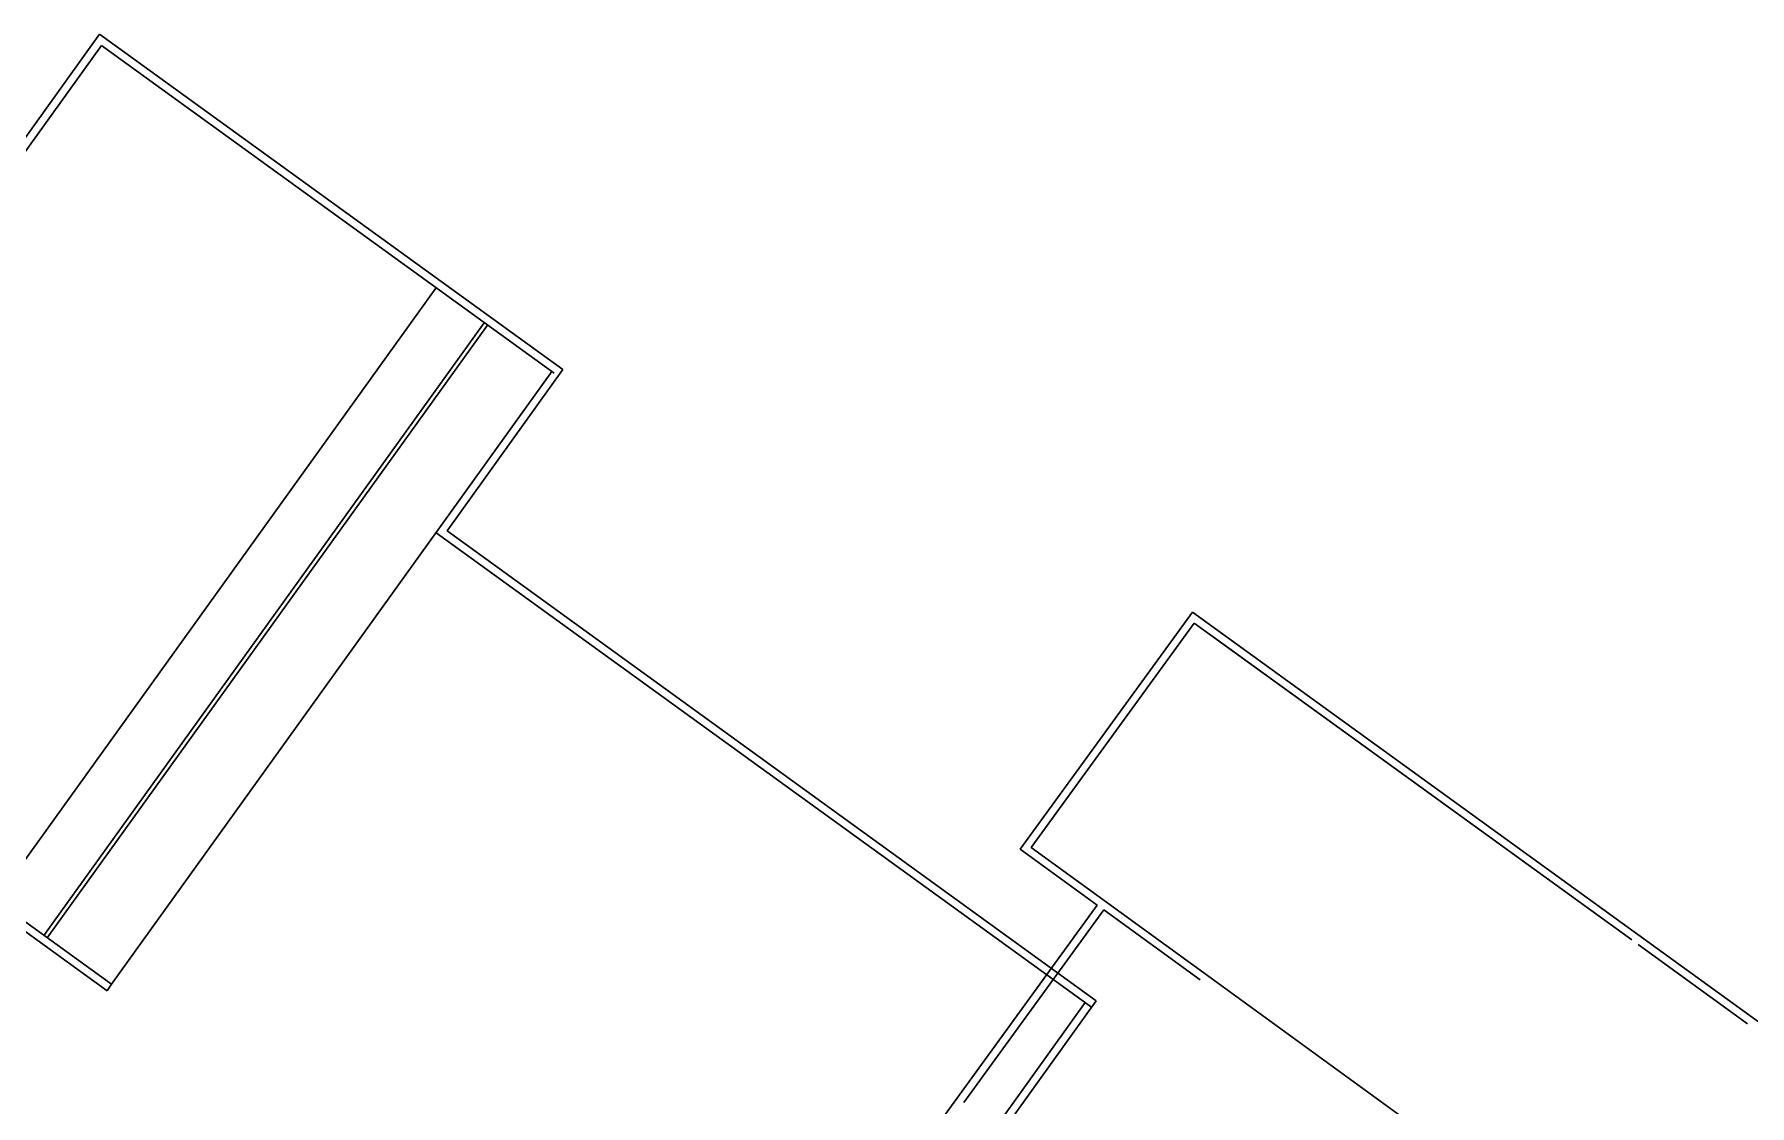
# Model space of a CAD drawing. Header units: metres. Extents: x 141303 to 146299, y 125960 to 127091.
# Drawn here: x 142131.28 to 142174.46, y 126638.89 to 126665.87 of the extents above; entities that cross this region are included whole.
import ezdxf

# ---------------------------------------------------------------- set-up
doc = ezdxf.new("R2010")
doc.units = ezdxf.units.M
doc.header["$MEASUREMENT"] = 0
doc.layers.add('NVMI_WALL', color=7, linetype='Continuous', lineweight=30)

msp = doc.modelspace()

# ---------------------------------------------------------------- linework, layer by layer
at = {"layer": 'NVMI_WALL'}
for p, q in [((142121.60593, 126650.1094), (142132.92278, 126665.86772)), ((142144.58642, 126657.42244), (142132.92278, 126665.86772)), ((142121.88504, 126650.15519), (142132.96811, 126665.58798)), ((142144.36768, 126657.3339), (142132.96811, 126665.58798)), ((142130.3006, 126644.04443), (142141.38368, 126659.47722)), ((142131.51897, 126643.16946), (142142.60204, 126658.60225)), ((142131.6002, 126643.11113), (142142.68327, 126658.54392)), ((142133.22469, 126641.9445), (142144.30776, 126657.37729)), ((142141.66982, 126653.36118), (142144.58642, 126657.42244)), ((142157.89536, 126641.36586), (142141.39116, 126653.31603)), ((142158.01265, 126641.52785), (142141.66982, 126653.36118)), ((142133.10802, 126641.78205), (142118.20449, 126652.57324)), ((142156.09349, 126645.34356), (142160.43009, 126651.31416)), ((142160.43009, 126651.31416), (142178.57293, 126638.17749)), ((142156.37284, 126645.38784), (142160.47455, 126651.03504)), ((142160.47455, 126651.03504), (142171.49013, 126643.059)), ((142160.95193, 126650.68938), (142171.49013, 126643.059)), ((142133.22469, 126641.9445), (142121.88504, 126650.15519)), ((142156.09349, 126645.34356), (142158.03533, 126643.93315)), ((142160.90381, 126642.09689), (142156.37284, 126645.38784)), ((142151.3258, 126634.69551), (142158.03533, 126643.93315)), ((142154.67495, 126638.96626), (142158.20097, 126643.82087)), ((142160.62827, 126642.05786), (142158.20097, 126643.82087)), ((142171.65213, 126642.9417), (142174.40602, 126640.94769)), ((142160.90381, 126642.09689), (142167.53843, 126637.27799)), ((142133.10802, 126641.78205), (142133.22469, 126641.9445)), ((142148.28548, 126628.32731), (142157.73291, 126641.48252)), ((142149.61222, 126629.83188), (142158.01202, 126641.52831))]:
    msp.add_line(p, q, dxfattribs=at)

doc.saveas('drawing.dxf')
